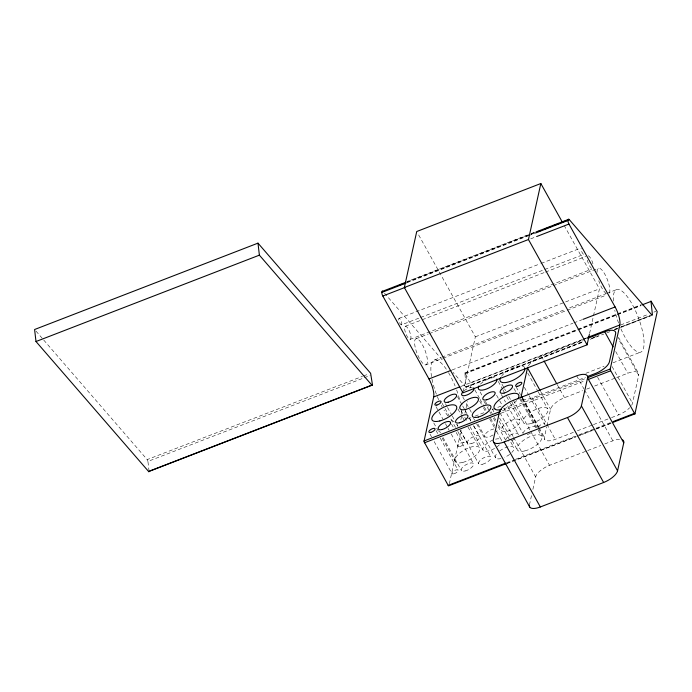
<?xml version="1.0" encoding="UTF-8"?>
<svg xmlns="http://www.w3.org/2000/svg" width="692" height="692" viewBox="0 0 692 692"><rect width="100%" height="100%" fill="white"/><g stroke="black" fill="none" stroke-linecap="round" stroke-linejoin="round"><path stroke-width="0.52" stroke-dasharray="3.46 2.59" d="M463.199 391.784L475.352 336.814L417.786 233.386M449.35 483.717L461.218 430.017M464.946 413.176L465.88 408.963M466.105 407.908L467.507 401.594M470.534 387.901L471.027 383.532L464.842 372.876L466.123 387.286L582.508 342.28M529.441 504.935L531.733 494.564M532.883 489.374L535.634 476.935A13.97 5.545 -29.1 0 1 549.552 465.301L586.721 450.933M573.374 432.362L555.287 439.351A13.97 5.545 -29.1 0 1 544.388 437.318L546.68 426.947M546.905 425.909L550.572 409.318A13.97 5.545 -29.1 0 1 564.499 397.692L582.577 390.695M589.593 333.432L593.26 316.832M593.494 315.794L599.454 288.832L564.387 225.834M631.606 405.313A13.97 5.545 -29.1 0 0 632.497 403.254L638.69 375.254L618.241 338.509M464.79 372.91L589.42 324.721M466.123 387.286L453.035 372.374M527.304 235.081L407.476 281.419M531.318 233.524L535.331 231.967M407.233 281.748L529.994 234.285M530.998 233.896L535.02 232.339M407.216 282.198L529.977 234.735M530.989 234.346L535.011 232.789M407.026 282.691L527.771 236.007M528.774 235.617L535.824 232.893M530.729 238.835L536.767 236.5M399.033 318.346L540.141 263.782M541.144 263.392L580.458 248.194M401.455 324.885A3.495 1.064 68.9 0 0 400.547 319.782A3.495 1.064 68.9 0 0 398.73 320.18A3.495 1.064 68.9 0 0 401.455 324.885L419.594 317.87M420.606 317.481L583.884 254.353A3.495 1.064 68.9 0 1 581.937 252.078A3.495 1.064 68.9 0 1 581.116 248.281M405.365 326.243L544.457 272.466M545.469 272.077L585.787 256.49M410.218 339.331A6.989 2.128 68.9 0 0 408.401 329.124A6.989 2.128 68.9 0 0 404.759 329.92A6.989 2.128 68.9 0 0 410.218 339.331L591.634 269.188M416.169 338.691L428.27 334.02M429.274 333.63L552.242 286.081M553.245 285.692L598.606 268.159M43.743 340.075L147.18 459.592L362.513 376.336M363.516 375.946L368.551 374M149.074 471.243L147.932 461.408L363.265 378.152M364.277 377.763L370.315 375.427M475.352 336.814L599.454 288.832M434.611 359.961L440.657 357.626M441.669 357.236L565.641 309.307M569.672 307.75L605.958 293.719M606.962 293.33L617.039 289.429M425.865 364.874A13.97 4.256 68.9 0 0 422.232 344.443A13.97 4.256 68.9 0 0 414.949 346.035A13.97 4.256 68.9 0 0 425.865 364.874L441.989 358.638M442.992 358.248L606.279 295.112M452.101 369.978L572.846 323.294M573.85 322.904L581.903 319.791M589.307 324.764L641.069 304.74M464.721 373.455L577.413 329.876M578.426 329.487L616.659 314.704M617.671 314.315L640.809 305.371M465.5 373.498L577.189 330.309M578.201 329.92L616.434 315.137M617.437 314.748L640.584 305.803M460.846 386.456L582.603 339.383M583.607 338.993L586.626 337.826M470.759 382.944L582.448 339.755M583.451 339.365L586.47 338.198M620.689 324.972L648.862 314.082M653.888 312.135L655.904 311.357M528.403 365.8A13.97 5.545 -29.1 0 1 541.421 356.242L584.628 339.538M466.252 386.707L582.975 341.58M592.983 337.67L596.063 336.52M614.115 329.504L617.195 328.354M621.157 326.78L650.394 315.509M465.811 387.131L583.486 341.554M591.53 338.44L598.58 335.715M614.678 329.496L617.697 328.328M618.7 327.939L650.904 315.491M652.279 315.31L621.286 327.29M590.267 339.288L603.839 334.037M606.746 332.913L610.621 331.416M615.473 329.539L617.411 328.786M467.948 418.894L470.975 417.726M475.006 416.16L485.083 412.268M492.142 409.543L501.207 406.031M585.873 373.299L604.021 366.284M613.086 362.772L640.299 352.254M522.512 398.826A13.97 5.545 -29.1 0 0 532.217 397.9L585.458 377.313M502.435 410.667L585.951 378.377M500.896 413.245L585.415 380.565M586.6 389.146L590.613 387.589M594.636 386.041L615.733 377.884M616.736 377.495L627.791 373.222A13.97 5.545 -29.1 0 1 638.69 375.254M577.388 430.805L592.456 424.983M593.468 424.594L610.543 417.985M611.546 417.596L618.579 414.88A13.97 5.545 -29.1 0 0 629.651 407.77M506.475 462.818L514.528 459.704M515.531 459.315L577.915 435.199M578.927 434.81L595.025 428.582M596.028 428.192L611.122 422.362M507.253 463.259L575.675 436.799M579.697 435.242L611.901 422.795M506.492 463.683L576.254 436.713M577.232 436.332L594.921 429.498M595.899 429.118L611.624 423.037M587.724 450.544L600.786 445.492M604.808 443.935L612.844 440.83A13.97 5.545 -29.1 0 1 620.326 439.333M384.484 293.166L443.849 361.76M36.01 331.131L43.042 339.262M147.18 459.592L147.932 461.408M618.449 337.272L638.37 373.075M615.724 351.553L627.791 373.222M612.048 366.509L632.497 403.254M597.603 377.201L618.579 414.88M576.678 375.851L584.013 389.042M584.541 389.977L612.844 440.83M541.421 356.242L543.523 360.004M557.155 384.501L564.499 397.692M540.616 391.421L550.572 409.318M527.702 372.988L537.667 390.885M538.186 391.828L547.631 408.782M532.217 397.9L555.287 439.351M524.398 387.338L528.593 394.873M529.112 395.815L544.846 424.075M522.893 398.696L538.618 426.955M539.146 427.898L544.388 437.318M516.249 387.053L520.445 394.587M522.547 398.358L538.8 427.561M522.157 398.99L537.883 427.249M538.411 428.192L544.699 439.498M520.618 398.419L541.585 436.098M513.957 388.506L516.059 392.277M519.727 398.869L535.461 427.128M513.386 400.322L530.159 430.459M530.686 431.401L549.552 465.301M501.942 384.112L504.036 387.875M504.563 388.817L505.61 390.703M508.758 396.36L511.379 401.066M511.898 402.009L523.437 422.734M498.283 381.5L502.478 389.034M503.006 389.977L504.053 391.862M506.674 396.577L509.822 402.225M510.341 403.168L519.787 420.122M501.345 394.535L505.532 402.078M507.634 405.841L522.841 433.166M496.588 395.218L499.209 399.933M499.728 400.876L501.83 404.647M503.923 408.41L518.083 433.849M499.987 412.899L513.092 436.436M513.62 437.379L535.634 476.935M499.572 418.02L511.63 439.688M512.158 440.631L517.4 450.051M492.246 408.816L494.347 412.588M499.062 421.065L513.749 447.439M480.144 391.966L482.238 395.729M485.386 401.386L488.535 407.034M491.156 411.749L492.202 413.626M494.304 417.397L495.87 420.226M498.499 424.931L501.639 430.588M483.967 401.256L486.588 405.97M487.116 406.905L489.209 410.676M489.737 411.619L490.784 413.505M493.405 418.21L495.507 421.982M498.128 426.696L505.99 440.821M474.876 389.977L479.599 398.454M480.127 399.396L483.794 405.996M484.322 406.939L487.462 412.588M490.611 418.245L494.806 425.779M479.755 401.152L482.895 406.81M483.423 407.752L486.571 413.401M489.72 419.058L496.008 430.363M496.536 431.306L501.25 439.783M462.784 396.957L464.358 399.777M466.46 403.548L469.081 408.263M469.6 409.197L471.702 412.968M477.99 424.274L484.807 436.522M473.579 418.34L474.626 420.226M476.727 423.988L495.602 457.905M457.507 396.698L462.221 405.175M462.749 406.118L464.851 409.889M465.37 410.823L466.944 413.652M469.038 417.423L471.14 421.186M473.761 425.9L479.53 436.263M469.366 418.236L470.941 421.065M473.562 425.779L490.862 456.867M461.088 410.676L462.663 413.505M464.756 417.267L467.377 421.982M469.998 426.696L483.111 450.241M457.957 409.007L462.152 416.549M462.671 417.484L464.773 421.255M467.922 426.912L479.452 447.637M445.414 403.67L446.989 406.498M447.508 407.441L451.703 414.975M452.231 415.918L454.324 419.689M456.945 424.395L458 426.281M460.093 430.052L467.437 443.235M456.746 424.274L457.793 426.16M460.422 430.865L478.769 463.839M442.076 403.237L455.708 427.734M457.801 431.497L464.098 442.802M451.469 424.014L453.563 427.786M456.184 432.491L473.492 463.579M436.029 406.723L442.845 418.971M445.466 423.686L447.56 427.448M448.087 428.391L449.134 430.277M451.227 434.048L458.052 446.297M439.377 430.986L440.423 432.872M443.044 437.586L461.4 470.56M433.763 422.959L439.532 433.322M442.153 438.036L455.267 461.581M436.038 430.554L438.131 434.325M440.233 438.097L458.061 470.127M429.983 434.04L431.557 436.868M434.178 441.582L452.006 473.613M591.599 268.435A6.989 2.128 68.9 0 1 587.197 259.439M588.278 255.755A6.989 2.128 68.9 0 1 592.957 263.799M606.209 293.607A13.97 4.256 68.9 0 1 598.77 280.831M597.04 272.354A13.97 4.256 68.9 0 1 604.955 274.421A13.97 4.256 68.9 0 1 609.029 293.901M613.363 301.063A33.527 10.224 68.9 0 1 630.473 301.349A33.527 10.224 68.9 0 1 643.179 349.287A33.527 10.224 68.9 0 1 620.421 327.705M618.579 323.052A33.527 10.224 68.9 0 1 614.773 310.301M538.705 427.31A3.495 1.384 -29.1 0 1 542.052 424.17A3.495 1.384 -29.1 0 1 544.881 424.776M523.161 433.313A6.989 2.777 -29.1 0 1 529.89 427.319A6.989 2.777 -29.1 0 1 535.617 428.218M530.392 433.244A6.989 2.777 -29.1 0 1 526.975 434.559M494.555 448.451A10.475 4.161 -29.1 0 1 482.921 449.895A10.475 4.161 -29.1 0 1 491.579 440.64A10.475 4.161 -29.1 0 1 501.553 440.968M499.347 444.8A10.475 4.161 -29.1 0 1 497.167 446.721M505.921 439.42A6.989 2.777 -29.1 0 1 513.343 433.72A6.989 2.777 -29.1 0 1 518.152 435.251M514.217 439.264A6.989 2.777 -29.1 0 1 508.516 441.47M499.685 450.968A10.475 4.161 -29.1 0 1 511.751 446.461A10.475 4.161 -29.1 0 1 511.846 452.464M509.658 454.384A10.475 4.161 -29.1 0 1 504.382 457.455M501.025 458.588A10.475 4.161 -29.1 0 1 497.505 452.879M516.751 400.504A13.97 5.545 -29.1 0 1 503.802 408.86M501.475 376.258A13.97 5.545 -29.1 0 1 514.58 367.253A13.97 5.545 -29.1 0 1 524.804 367.815M480.473 384.112A10.475 4.161 -29.1 0 1 496.052 378.091M497.064 430.632A6.989 2.777 -29.1 0 1 496.614 431.67M493.033 434.965A6.989 2.777 -29.1 0 1 485.455 437.007A6.989 2.777 -29.1 0 1 486.831 432.457A6.989 2.777 -29.1 0 1 494.884 428.858M463.934 390.868A6.989 2.777 -29.1 0 1 472.281 387.416M454.263 421.982A33.527 10.224 68.9 0 1 449.895 418.288M447.88 415.883A33.527 10.224 68.9 0 1 443.979 410.114M442.171 406.957A33.527 10.224 68.9 0 1 441.288 405.287M438.642 399.734A33.527 10.224 68.9 0 1 431.471 363.733A33.527 10.224 68.9 0 1 447.084 370.367M448.502 372.633A33.527 10.224 68.9 0 1 455.12 386.032M456.625 389.968A33.527 10.224 68.9 0 1 460.145 401.922M461.486 410.339A33.527 10.224 68.9 0 1 461.616 414.837M461.469 416.679A33.527 10.224 68.9 0 1 460.82 419.629M462.887 462.394A13.97 5.545 -29.1 0 0 479.703 448.113A13.97 5.545 -29.1 0 0 459.488 453.312A13.97 5.545 -29.1 0 0 462.887 462.394M482.583 464.246A6.989 2.777 -29.1 0 0 490.991 457.109A6.989 2.777 -29.1 0 0 480.879 459.704A6.989 2.777 -29.1 0 0 482.583 464.246M525.02 450.864A13.97 5.545 -29.1 0 0 541.845 436.583A13.97 5.545 -29.1 0 0 521.621 441.781A13.97 5.545 -29.1 0 0 525.02 450.864M465.206 470.967A6.989 2.777 -29.1 0 0 473.613 463.822A6.989 2.777 -29.1 0 0 463.51 466.417A6.989 2.777 -29.1 0 0 465.206 470.967M453.917 473.812A3.495 1.384 -29.1 0 0 458.121 470.24A3.495 1.384 -29.1 0 0 453.061 471.546A3.495 1.384 -29.1 0 0 453.917 473.812M459.955 446.496A3.495 1.384 -29.1 0 0 464.159 442.923A3.495 1.384 -29.1 0 0 459.099 444.221A3.495 1.384 -29.1 0 0 459.955 446.496M471.243 443.641A6.989 2.777 -29.1 0 0 479.651 436.505A6.989 2.777 -29.1 0 0 469.548 439.1A6.989 2.777 -29.1 0 0 471.243 443.641M531.058 423.547A13.97 5.545 -29.1 0 0 547.882 409.266A13.97 5.545 -29.1 0 0 527.659 414.465A13.97 5.545 -29.1 0 0 531.058 423.547M507.357 431.194A10.475 4.161 -29.1 0 0 519.969 420.485A10.475 4.161 -29.1 0 0 504.805 424.386A10.475 4.161 -29.1 0 0 507.357 431.194"/><path stroke-width="1.04" d="M406.221 282.137L382.079 291.479L381.872 292.422A2.794 0.848 68.9 0 0 382.814 296.02L428.953 378.931A13.97 4.256 68.9 0 1 433.685 396.957L423.962 441.565L448.477 485.888L506.241 463.649M568.227 219.502L568.02 220.445A2.794 0.848 68.9 0 0 568.962 224.052L615.11 306.954A13.97 4.256 68.9 0 1 619.833 324.989L610.119 369.589L634.901 414.041L657.227 311.694L650.947 300.933L652.418 314.825L651.907 315.102L569.222 219.563A2.794 0.848 68.9 0 0 568.227 219.502L536.032 231.95M589.368 334.461L587.076 344.832L462.974 392.814L404.353 287.509L416.74 231.509L540.841 183.527L562.293 222.071M587.076 344.832L528.463 239.527L540.841 183.527M521.379 397.563A13.97 5.545 -29.1 0 1 521.318 395.867L527.503 367.867A13.97 5.545 -29.1 0 1 527.693 367.236M581.392 405.884L587.577 377.884A13.97 5.545 -29.1 0 0 576.678 375.851L513.386 400.322A13.97 5.545 -29.1 0 0 499.468 411.956L493.275 439.956A13.97 5.545 -29.1 0 0 504.174 441.989L567.466 417.518A13.97 5.545 -29.1 0 0 581.392 405.884L617.558 470.863A13.97 5.545 -29.1 0 1 603.632 482.488L540.34 506.968A13.97 5.545 -29.1 0 1 529.354 505.523M617.558 470.863L623.743 442.863A13.97 5.545 -29.1 0 0 622.549 439.904M257.986 243.143L34.6 329.513L35.993 341.528L148.892 471.823L149.074 471.243L372.46 384.873L370.618 373.291L257.986 243.143L259.379 255.158L371.959 385.236L372.469 384.968M35.993 341.528L259.379 255.158M400.175 284.922L403.194 283.755M538.03 231.621L541.049 230.453M545.071 228.896L550.105 226.95M554.128 225.393L559.162 223.447M561.169 222.668L569.222 219.563M381.872 292.422L406.014 283.08M535.824 232.893L568.02 220.445M404.353 287.509L528.463 239.527M382.814 296.02L404.95 287.465M536.767 236.5L568.962 224.052M148.572 471.607L371.959 385.236M428.953 378.931L451.089 370.367M582.906 319.401L615.11 306.954M641.813 304.982L650.869 301.478M433.685 396.957L459.843 386.845M587.638 337.437L619.833 324.989M587.638 338.371L604.713 331.771A13.97 5.545 -29.1 0 1 615.62 333.803L609.427 361.804A13.97 5.545 -29.1 0 1 595.509 373.429L587.473 376.534M423.945 441.012L500.42 411.446M587.958 377.598L610.102 369.035M424.421 442.811L498.88 414.024M588.434 379.398L610.569 370.843M448.113 485.386L505.471 463.207M613.138 421.584L634.27 413.409M612.904 422.405L635.04 413.851M604.713 331.771L613.103 346.839M587.577 377.884L623.743 442.863M544.05 360.947L556.627 383.558M567.466 417.518L603.632 482.488M527.503 367.867L540.089 390.478M521.318 395.867L522.365 397.753M504.174 441.989L540.34 506.968M493.595 442.127L529.761 507.106M382.079 291.479A2.794 0.848 68.9 0 1 382.987 291.436M501.553 409.508A13.97 5.545 -29.1 0 1 494.91 404.362A13.97 5.545 -29.1 0 1 511.293 393.739A13.97 5.545 -29.1 0 1 517.936 398.895M524.943 368.343A13.97 5.545 -29.1 0 1 510.956 381.136A13.97 5.545 -29.1 0 1 500.532 377.78M496.899 379.034A10.475 4.161 -29.1 0 1 486.511 389.025A10.475 4.161 -29.1 0 1 479.002 385.954M473.639 387.883A6.989 2.777 -29.1 0 1 467.031 394.994A6.989 2.777 -29.1 0 1 462.619 392.148M517.633 386.318A3.495 1.384 -29.1 0 0 521.837 382.745A3.495 1.384 -29.1 0 0 516.786 384.043A3.495 1.384 -29.1 0 0 517.633 386.318M504.105 393.065A6.989 2.777 -29.1 0 0 512.513 385.92A6.989 2.777 -29.1 0 0 502.401 388.515A6.989 2.777 -29.1 0 0 504.105 393.065M439.818 420.944A13.97 5.545 -29.1 0 0 456.633 406.662A13.97 5.545 -29.1 0 0 436.418 411.861A13.97 5.545 -29.1 0 0 439.818 420.944M465.751 409.404A10.475 4.161 -29.1 0 0 478.371 398.696A10.475 4.161 -29.1 0 0 463.207 402.588A10.475 4.161 -29.1 0 0 465.751 409.404M486.727 399.777A6.989 2.777 -29.1 0 0 495.135 392.641A6.989 2.777 -29.1 0 0 485.031 395.236A6.989 2.777 -29.1 0 0 486.727 399.777M459.514 422.795A6.989 2.777 -29.1 0 0 467.922 415.65A6.989 2.777 -29.1 0 0 457.81 418.253A6.989 2.777 -29.1 0 0 459.514 422.795M478.25 417.068A10.475 4.161 -29.1 0 0 490.862 406.351A10.475 4.161 -29.1 0 0 475.698 410.252A10.475 4.161 -29.1 0 0 478.25 417.068M442.136 429.516A6.989 2.777 -29.1 0 0 450.544 422.371A6.989 2.777 -29.1 0 0 440.432 424.966A6.989 2.777 -29.1 0 0 442.136 429.516M430.839 432.362A3.495 1.384 -29.1 0 0 435.052 428.789A3.495 1.384 -29.1 0 0 429.992 430.095A3.495 1.384 -29.1 0 0 430.839 432.362M436.886 405.045A3.495 1.384 -29.1 0 0 441.089 401.472A3.495 1.384 -29.1 0 0 436.029 402.77A3.495 1.384 -29.1 0 0 436.886 405.045M448.174 402.19A6.989 2.777 -29.1 0 0 456.582 395.054A6.989 2.777 -29.1 0 0 446.47 397.649A6.989 2.777 -29.1 0 0 448.174 402.19"/></g></svg>
